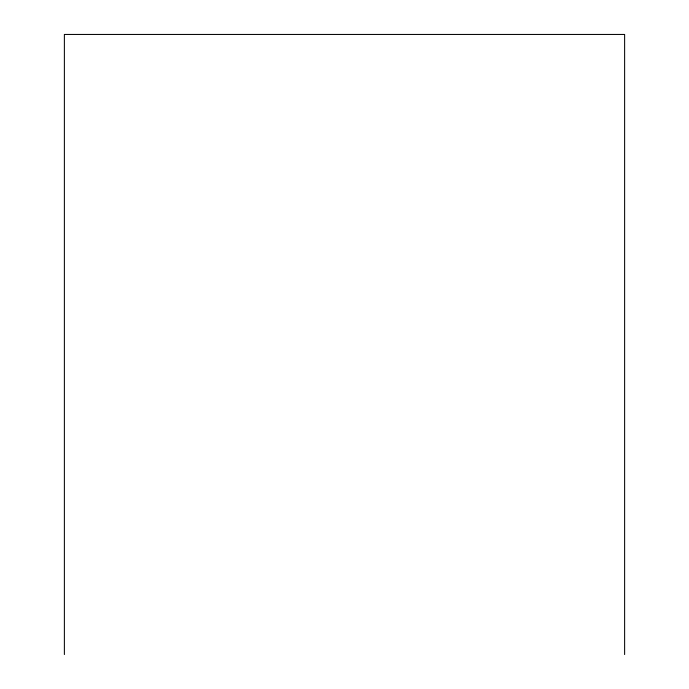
<?xml version="1.0" encoding="UTF-8"?>
<svg xmlns="http://www.w3.org/2000/svg" width="689" height="689" viewBox="0 0 689 689"><rect width="100%" height="100%" fill="white"/><g stroke="black" fill="none" stroke-linecap="round" stroke-linejoin="round"><path stroke-width="1.03" d="M624.622 654.55L624.622 34.45L64.378 34.45L64.378 654.55"/></g></svg>
